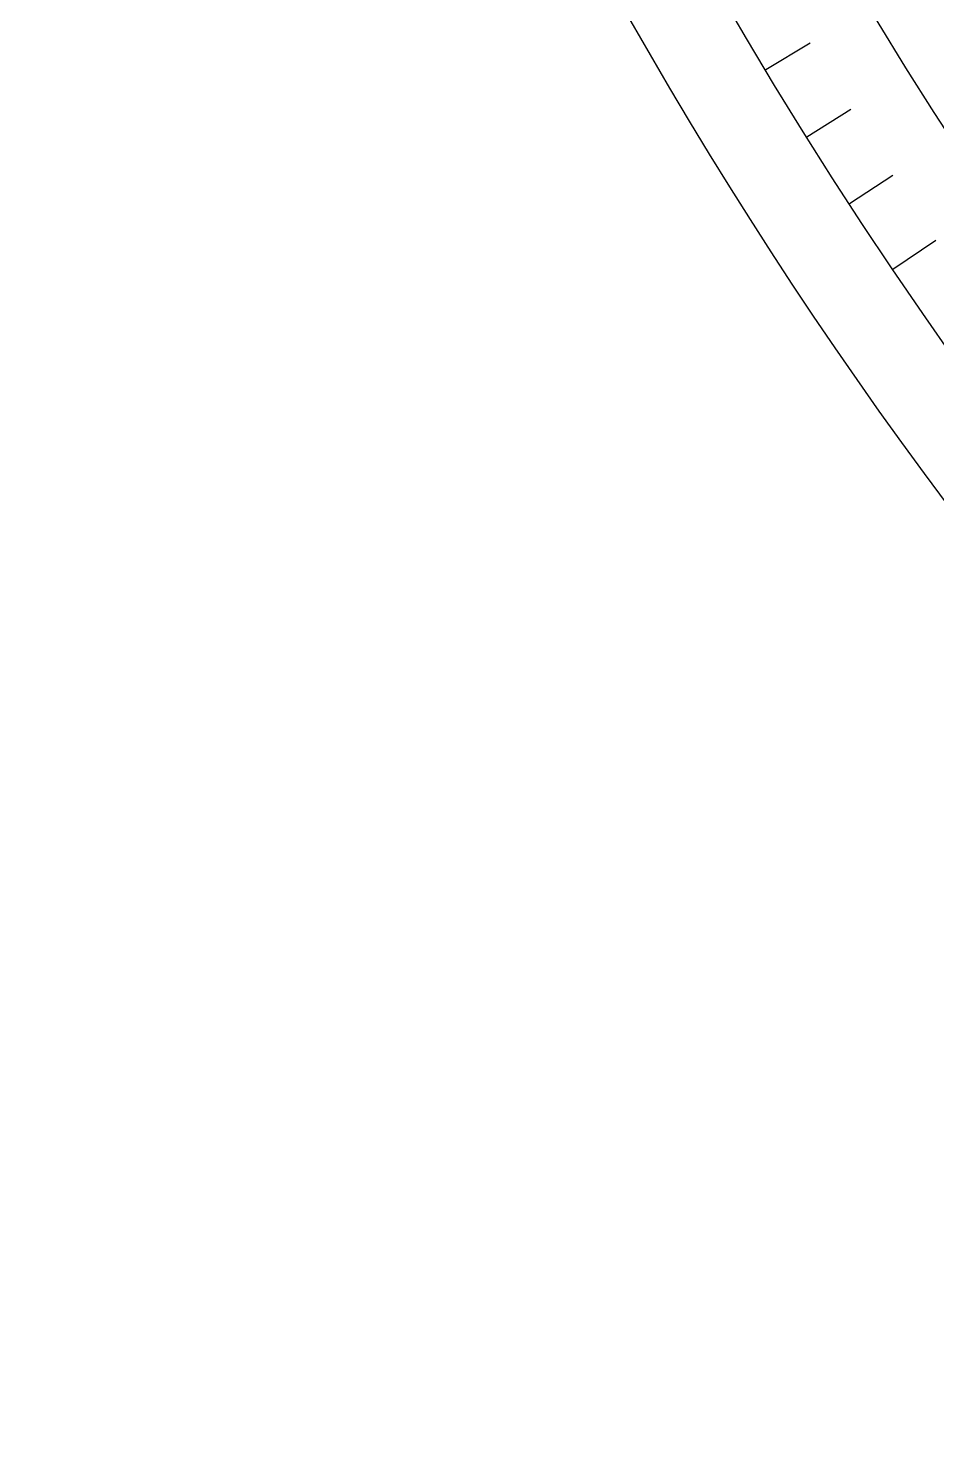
# Model space of a CAD drawing. Header units: millimetres. Extents: x -60 to 60, y -60 to 76.
# Drawn here: x -60 to -48.18, y -48.18 to -29.75 of the extents above; entities that cross this region are included whole.
import ezdxf

# ---------------------------------------------------------------- set-up
doc = ezdxf.new("R2010")
doc.units = ezdxf.units.MM
for name, color, linetype in [('CUT_OUTER', 1, 'Continuous'), ('ENGRAVE', 7, 'Continuous'), ('ENGRAVE_FINE', 8, 'Continuous')]:
    doc.layers.add(name, color=color, linetype=linetype)

msp = doc.modelspace()

# ---------------------------------------------------------------- linework, layer by layer
at = {"layer": 'CUT_OUTER'}
msp.add_arc((0, -0.0001), 59.9999, 176.771323, 2.429054, dxfattribs=at)
at = {"layer": 'ENGRAVE'}
for radius in [58.8, 58.8, 57.225, 54.3, 54.3, 51.99]:
    msp.add_circle((0, 0), radius, dxfattribs=at)
at = {"layer": 'ENGRAVE_FINE'}
for points in [[(-50.4014, -30.2842), (-49.8228, -29.9366)], [(-49.8652, -31.1593), (-49.2928, -30.8016)], [(-49.3138, -32.0248), (-48.7477, -31.6571)], [(-48.7474, -32.8805), (-48.1878, -32.5031)]]:
    msp.add_lwpolyline(points, dxfattribs=at)

doc.saveas('drawing.dxf')
